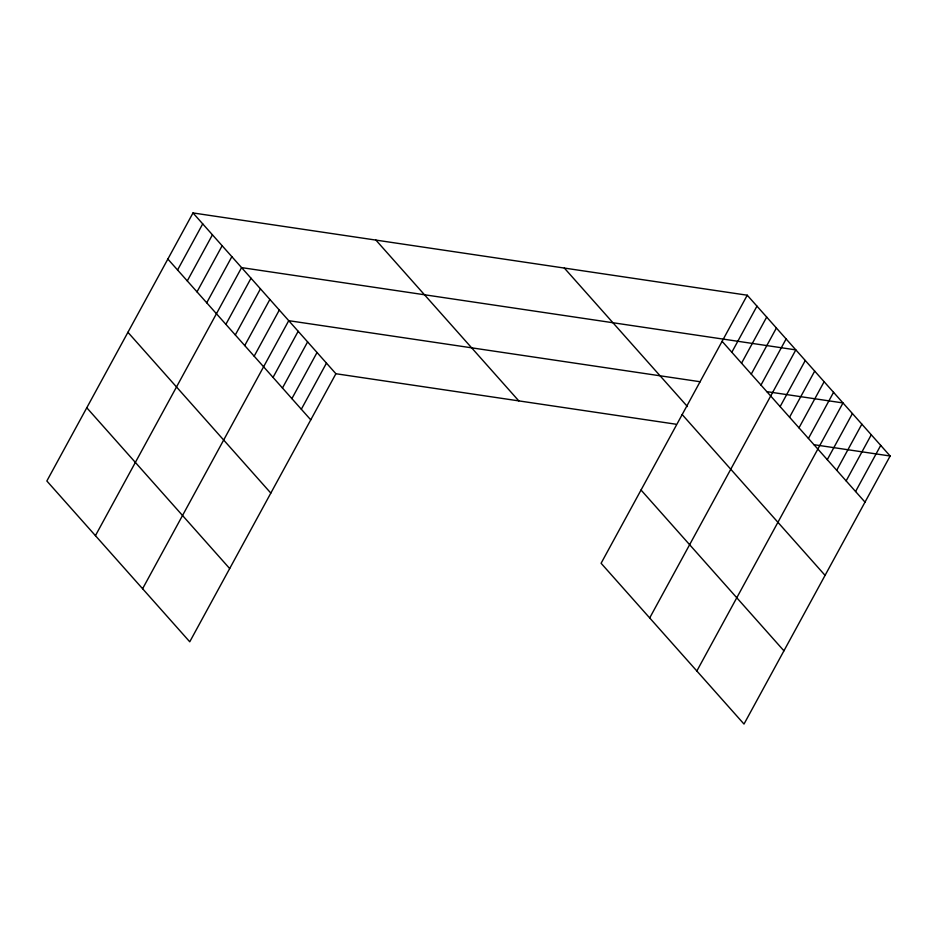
<?xml version="1.0" encoding="UTF-8"?>
<svg xmlns="http://www.w3.org/2000/svg" width="937" height="937" viewBox="0 0 937 937"><rect width="100%" height="100%" fill="white"/><g stroke="black" fill="none" stroke-linecap="round" stroke-linejoin="round"><path stroke-width="1.41" d="M747.246 295.214L601.097 563.266L744.001 724.055L890.15 456.003L747.246 295.214L192.999 212.945L46.85 480.997L189.754 641.786L335.903 373.734L675.835 424.192M177.573 269.985L202.72 223.873M187.283 280.924L212.43 234.812M197.004 291.864L222.151 245.74M206.726 302.792L231.861 256.679M95.433 535.659L241.582 267.607L795.829 349.888L649.692 617.94M225.876 324.343L251.011 278.219M235.304 334.954L260.451 288.842M244.733 345.566L269.879 299.453M254.161 356.177L279.308 310.065M142.6 588.729L288.737 320.677L700.267 381.757M273.03 377.4L298.177 331.288M282.459 388.012L307.605 341.9M291.887 398.623L317.034 352.511M301.327 409.235L326.463 363.123M731.82 352.265L756.967 306.141M741.542 363.193L766.689 317.081M751.251 374.132L776.398 328.009M760.973 385.06L786.12 338.948M780.123 406.611L805.27 360.499M789.551 417.223L814.698 371.111M798.992 427.834L824.127 381.722M808.42 438.446L833.555 392.334M696.847 670.997L842.995 402.945L766.782 391.631M827.277 459.669L852.424 413.557M836.718 470.28L861.853 424.168M846.146 480.892L871.281 434.78M855.575 491.515L880.721 445.391M813.937 444.688L890.15 456.003M722.111 341.326L865.003 502.127M564.343 268.064L687.442 406.576M682.171 414.564L825.075 575.365M641.037 490.028L783.929 650.817M375.901 240.095L518.805 400.884M192.999 212.945L335.903 373.734M167.852 259.057L310.756 419.846M127.924 332.295L270.828 493.096M86.778 407.759L229.682 568.548"/></g></svg>
